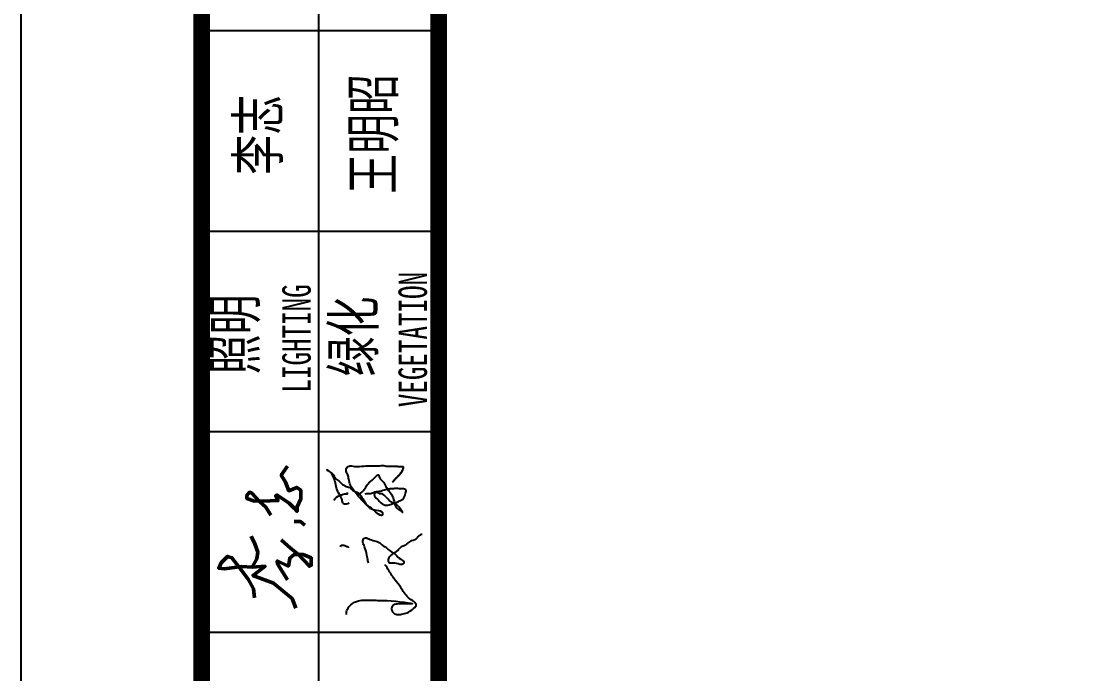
# Model space of a CAD drawing. Header units: millimetres. Extents: x 1621 to 2881, y 1542 to 1880.
# Drawn here: x 1621.2 to 1684.3, y 1711.8 to 1750.8 of the extents above; entities that cross this region are included whole.
import ezdxf

# ---------------------------------------------------------------- set-up
doc = ezdxf.new("R2010")
doc.units = ezdxf.units.MM
doc.styles.get("Standard").update_dxf_attribs({"font": '', "width": 0.7})
doc.styles.get('Standard').set_extended_font_data('仿宋_GB2312')

# ---------------------------------------------------------------- blocks, each defined once
blk = doc.blocks.new('aggh')
for points, start_tangent, end_tangent in [([(275.471, 31.64), (275.453, 31.972), (275.674, 32.056), (275.984, 32.202), (276.338, 32.37), (276.736, 32.459), (277.006, 32.56), (277.321, 32.791), (277.4, 32.923), (277.263, 32.733), (277.113, 32.548), (276.909, 32.45), (276.741, 32.225), (276.608, 32.084), (276.444, 31.817), (276.343, 31.552), (276.227, 31.455), (276.157, 31.295), (275.53, 30.738), (275.198, 30.455), (275.106, 30.194), (274.978, 29.756)], (-0.222517, 0.974929), (-0.593835, -0.804587)), ([(275.651, 32.521), (275.933, 32.172), (275.995, 31.989), (276.026, 31.826), (276.026, 31.739), (276.092, 31.743)], (0.836155, -0.548494), (0.983337, -0.18179)), ([(269.066, 31.805), (269.636, 31.551), (269.866, 31.112), (269.894, 30.317), (269.875, 29.458), (269.694, 28.025), (269.674, 28.883), (269.569, 29.16), (269.225, 29.15), (269.072, 28.893), (269.091, 28.626), (269.177, 28.301), (269.369, 28.005), (269.598, 27.796), (270.038, 28.225), (270.63, 28.673), (271.051, 28.998), (271.605, 29.36), (271.935, 29.586)], (0.992503, 0.122222), (0.764732, 0.644349)), ([(272.969, 32.15), (273.055, 32.082), (273.057, 32.039), (273.057, 31.944), (273.023, 31.856), (272.993, 31.772), (272.962, 31.698), (272.93, 31.661)], (0.903146, -0.429333), (-0.714285, -0.699855)), ([(274.978, 29.756), (274.791, 29.74), (274.908, 30.036), (275.124, 30.275), (275.397, 30.652), (275.759, 31.015), (276.176, 31.352), (276.518, 31.574), (276.863, 31.662), (277.107, 31.729), (277.325, 31.822), (277.544, 31.768), (277.612, 31.414), (277.588, 31.283), (277.598, 31.055), (277.622, 30.558), (277.627, 30.252), (277.627, 29.969), (277.642, 29.644), (277.617, 29.513), (277.612, 29.104), (277.598, 28.818), (277.598, 28.619), (277.588, 28.555), (277.403, 28.57), (277.272, 28.633), (277.17, 28.711), (277.039, 28.827), (276.912, 28.954), (276.849, 29.031), (276.781, 29.08), (276.737, 29.114), (276.693, 29.153)], (-0.717202, -0.696866), (-0.690772, 0.723073)), ([(275.972, 31.034), (276.15, 30.874), (276.404, 30.689), (276.644, 30.511), (277.008, 30.114), (277.117, 29.963), (276.96, 29.901), (276.733, 29.703), (276.445, 29.537), (276.314, 29.468), (276.012, 29.229), (275.779, 29.112), (275.127, 28.823), (275.072, 28.707), (274.942, 28.584), (275.38, 28.906), (275.464, 29.064), (275.589, 29.28), (275.829, 29.524), (276.008, 29.756), (276.025, 29.891), (276.089, 30.104), (275.971, 30.205), (275.714, 30.013), (275.494, 29.82), (275.364, 29.493), (275.425, 29.217), (275.545, 28.907), (275.632, 28.691), (275.718, 28.562), (276.046, 28.398), (276.253, 28.39), (276.288, 28.467), (276.305, 28.7), (276.322, 28.838), (276.314, 29.079), (276.296, 29.277), (276.253, 29.545), (276.158, 29.855), (276.107, 30.174), (276.012, 30.424), (276.012, 30.596), (275.994, 30.751)], (0.964246, -0.265009), (-0.306995, 0.951711)), ([(272.032, 30.527), (272.301, 30.59), (272.692, 30.67), (272.916, 30.739), (273.168, 30.836), (273.421, 30.814), (273.478, 30.705), (273.426, 30.516), (273.311, 30.183), (273.197, 29.88), (273.053, 29.714), (272.967, 29.575), (272.772, 29.346), (272.565, 29.024), (272.313, 28.766), (272.049, 28.491), (271.974, 28.554), (271.957, 28.737), (272.037, 29.115), (272.037, 29.321), (272.186, 29.39), (272.393, 29.316), (272.542, 29.15), (272.766, 28.852), (272.978, 28.633), (273.065, 28.438), (273.185, 28.261), (273.323, 28.048), (273.489, 27.727), (273.616, 27.624), (273.667, 27.532), (273.696, 27.498), (273.69, 27.446)], (0.919781, 0.392433), (0.555861, -0.831275)), ([(276.693, 29.153), (276.873, 29.006), (276.975, 28.885), (277.234, 28.66), (277.343, 28.595)], (0.667416, -0.744685), (0.972156, -0.234333))]:
    blk.add_spline(points, degree=3, dxfattribs=dict(start_tangent=start_tangent, end_tangent=end_tangent))
blk = doc.blocks.new('A$C3B8C5DC5')
at = {"linetype": 'Continuous', "lineweight": 50}
for points in [[(0.76, 4.242), (1.425, 4.31), (2.166, 4.714), (3.071, 5.406), (3.76, 5.934), (3.86, 6.262), (3.379, 6.734), (2.984, 6.926), (2.936, 6.493), (3.099, 5.185), (3.051, 4.415), (3.128, 3.453), (2.522, 4.223), (2.435, 4.367), (1.858, 2.819), (1.261, 2.097), (0.718, 1.44), (0, 1.154)], [(6.935, 3.025), (7.547, 3.407), (7.976, 3.868), (8.588, 4.442), (8.658, 4.63), (8.418, 4.819), (8.192, 4.819), (8.004, 4.258), (8.025, 3.064), (8.039, 2.499), (8.407, 2.659), (8.454, 2.552), (7.843, 1.662), (7.475, 1.289), (7.232, 1.057), (7.576, 1.057), (8.169, 0.785), (8.822, 0.785), (9.019, 1.089), (8.776, 1.68), (9.403, 1.938), (9.93, 2.242), (10.613, 1.771)], [(3.051, 4.415), (3.687, 4.079), (4.168, 4.002), (4.813, 4.213), (5.381, 4.502)], [(2.108, 1.789), (3.311, 2.53), (3.523, 2.54), (3.138, 1.722), (3.25, 1.669), (3.735, 1.606), (3.995, 1.279), (3.995, 0.616), (3.744, 0), (3.205, 0), (3.128, 0.135), (3.995, 0.948), (4.486, 1.549), (5.092, 2.251)], [(6.469, 1.271), (6.469, 0.8), (6.211, 0.482)]]:
    blk.add_lwpolyline(points, dxfattribs=at)
blk = doc.blocks.new('A$C40B702FE')
at = {"linetype": 'Continuous'}
blk.add_blockref('A$C3B8C5DC5', (0, 0), dxfattribs=at)
blk = doc.blocks.new('tk')
for p, q in [((17.8, -10), (17.8, -262)), ((25, -130), (10.8, -130)), ((25, -142), (10.8, -142)), ((25, -154), (10.8, -154)), ((25, -166), (10.8, -166))]:
    blk.add_line(p, q)
at = {"color": 7, "true_color": 0xffffff, "flags": 128}
blk.add_lwpolyline([(420, -297), (0, -297), (0, 0), (420, 0)], close=True, dxfattribs=at)
at = {"const_width": 1}
blk.add_lwpolyline([(25, -287), (10.8, -287), (10.8, -10), (25, -10)], dxfattribs=at)
at = {"const_width": 1, "flags": 128}
blk.add_lwpolyline([(410, -10), (25, -10), (25, -287), (410, -287)], close=True, dxfattribs=at)
at = {"rotation": 90}
for name, p, xscale, yscale, zscale in [('A$C40B702FE', (17.366, -164.54), 0.8, 0.8, 0.8), ('aggh', (52.546, -444.764), 1.04, 1.04, 0.959999999999991)]:
    blk.add_blockref(name, p, dxfattribs=dict(at, xscale=xscale, yscale=yscale, zscale=zscale))
at = {"attachment_point": 1, "rotation": 90}
for s, insert, char_height, width in [('王明昭', (19.807, -139.752), 2.5, 7.50356), ('李志', (12.919, -138.613), 2.5, 5.22511), ('VEGETATION', (22.59, -152.521), 1.7, 8.73355), ('LIGHTING', (15.633, -151.646), 1.7, 4.69942), ('照明', (11.529, -150.557), 2.5, 5.22511), ('绿化', (18.621, -150.68), 2.5, 5.3592)]:
    blk.add_mtext(s, dxfattribs=dict(at, insert=insert, char_height=char_height, width=width))

msp = doc.modelspace()

# ---------------------------------------------------------------- block references
msp.add_blockref('tk', (1621.183, 1880.267))

doc.saveas('drawing.dxf')
